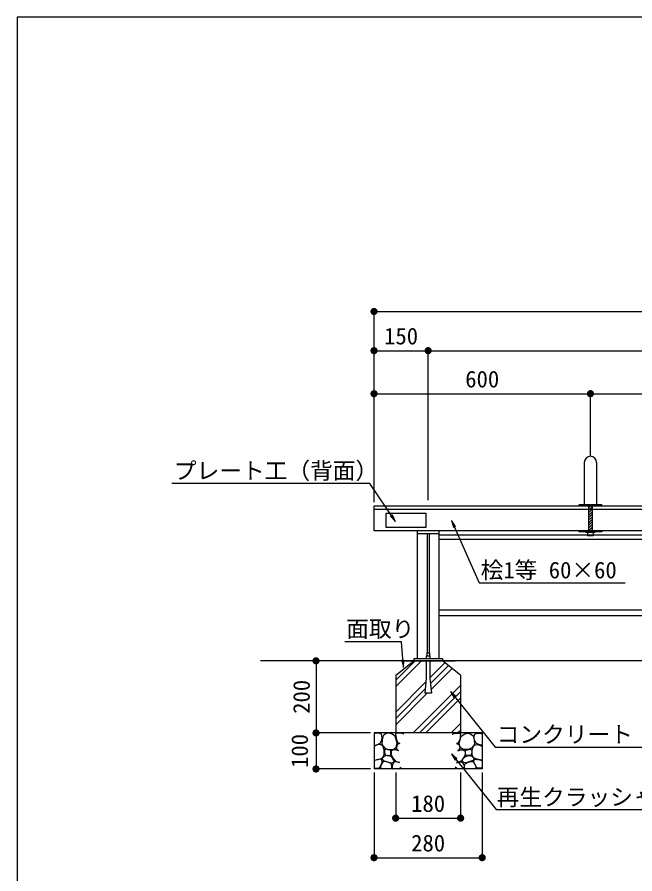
# Model space of a CAD drawing. Units: millimetres at full size, sheet at 1:20; some dimension numbers follow another scale. Extents: x 97 to 5574, y 2022 to 5755.
# Drawn here: x 97 to 1810, y 3270 to 5646 of the extents above; entities that cross this region are included whole.
import ezdxf
from ezdxf.enums import TextEntityAlignment as Align

# ---------------------------------------------------------------- set-up
doc = ezdxf.new("R2010")
doc.units = ezdxf.units.MM
doc.header["$LTSCALE"] = 20
doc.linetypes.add('DASHED', pattern=[7.5, 6, -1.5])
for name, color, linetype, lineweight in [('0_2', 7, 'Continuous', 25), ('_0-0_', 7, 'Continuous', 25), ('ハッチ', 4, 'Continuous', 25), ('寸法', 3, 'Continuous', 25), ('本体', 7, 'Continuous', 25)]:
    doc.layers.add(name, color=color, linetype=linetype, lineweight=lineweight)
doc.styles.add('ＭＳ ゴシック', font='')
doc.styles.get('ＭＳ ゴシック').set_extended_font_data('MS Gothic')

# ---------------------------------------------------------------- blocks, each defined once
blk = doc.blocks.new('filled_dot')
at = {"color": 0, "linetype": 'Continuous', "lineweight": -2, "const_width": 1.25}
blk.add_lwpolyline([(-0.625, 0, 1), (0.625, 0, 1)], format="xyb", close=True, dxfattribs=at)

msp = doc.modelspace()

# ---------------------------------------------------------------- hatches: boundary and pattern name
at = {"layer": '寸法'}
for points in [[(1146.41, 4246.83), (1132.62, 4261.66), (1137.87, 4265.2)], [(1301.88, 4249.94), (1312.88, 4232.94), (1307.09, 4230.37)], [(1168.44, 3842.73), (1163.79, 3862.44), (1170.1, 3862.91)], [(1298.81, 3776.26), (1313.77, 3762.61), (1308.82, 3758.66)], [(1301.67, 3603.45), (1316.63, 3589.8), (1311.68, 3585.84)]]:
    msp.add_hatch(color=256, dxfattribs=at).paths.add_polyline_path(points)

# ---------------------------------------------------------------- linework, layer by layer
at = {"layer": '0_2'}
for p, q in [((1087.05, 4829.4), (2887.05, 4829.4)), ((1087.05, 4300.96), (1087.05, 4829.4)), ((1087.05, 4720.78), (1237.05, 4720.78)), ((1087.05, 4300.96), (1087.05, 4720.78)), ((1237.05, 4306.25), (1237.05, 4720.78)), ((1237.05, 4720.78), (2737.09, 4720.78)), ((1237.05, 4306.25), (1237.05, 4720.78)), ((1087.05, 4220.96), (1087.05, 4290.96)), ((1207.05, 4220.96), (1207.05, 3866.96)), ((1267.05, 4220.96), (1267.05, 3866.96)), ((926.18, 3860.96), (926.18, 3660.96)), ((1152.05, 3860.96), (926.18, 3860.96)), ((1077.05, 3660.96), (926.18, 3660.96)), ((926.18, 3660.96), (926.18, 3560.96)), ((1077.05, 3660.96), (926.18, 3660.96)), ((1077.05, 3560.96), (926.18, 3560.96)), ((1087.05, 3550.96), (1087.05, 3315.11)), ((1147.05, 3550.96), (1147.05, 3424.72)), ((1327.05, 3550.96), (1327.05, 3424.72)), ((1387.05, 3550.96), (1387.05, 3315.11)), ((1147.05, 3424.72), (1327.05, 3424.72)), ((1087.05, 3315.11), (1387.05, 3315.11))]:
    msp.add_line(p, q, dxfattribs=at)
at = {"layer": '0_2', "color": 4}
for p, q in [((1267.05, 4212.96), (1207.05, 4212.96)), ((1233.05, 3882.96), (1233.05, 3874.96)), ((1233.05, 3882.96), (1241.05, 3882.96)), ((1241.05, 3882.96), (1241.05, 3874.96))]:
    msp.add_line(p, q, dxfattribs=at)
at = {"layer": '_0-0_'}
for p, q in [((1670.05, 4410.96), (1670.05, 4292.96)), ((1704.05, 4410.29), (1704.05, 4292.96)), ((1655.05, 4292.46), (1655.05, 4290.96)), ((1718.55, 4292.96), (1655.55, 4292.96)), ((1670.05, 4290.97), (1670.05, 4290.96)), ((1682.05, 4285.31), (1687.7, 4290.96)), ((1682.05, 4290.96), (1682.05, 4220.96)), ((1692.05, 4290.96), (1692.05, 4220.96)), ((1719.05, 4292.46), (1719.05, 4290.96)), ((1655.05, 4220.96), (1655.05, 4218.96)), ((1719.05, 4218.96), (1655.05, 4218.96)), ((1674.55, 4218.96), (1674.55, 4216.96)), ((1699.55, 4216.96), (1674.55, 4216.96)), ((1679.05, 4216.96), (1679.05, 4206.96)), ((1695.05, 4206.96), (1679.05, 4206.96)), ((1695.05, 4216.96), (1695.05, 4206.96)), ((1699.55, 4218.96), (1699.55, 4216.96)), ((1719.05, 4220.96), (1719.05, 4218.96))]:
    msp.add_line(p, q, dxfattribs=at)
at = {"layer": '_0-0_', "color": 1, "linetype": 'DASHED'}
for p, q in [((1663.55, 4292.46), (1663.55, 4290.96)), ((1710.55, 4292.46), (1710.55, 4290.96))]:
    msp.add_line(p, q, dxfattribs=at)
at = {"layer": '_0-0_', "color": 6}
msp.add_lwpolyline([(5573.63, 5645.5), (97.37, 5645.5), (97.37, 2021.87), (5573.63, 2021.87)], close=True, dxfattribs=at)
at = {"layer": '_0-0_'}
for centre, radius, start, end in [((1687.05, 4410.96), 17, 0, 180), ((1655.55, 4292.46), 0.5, 90, 180), ((1718.55, 4292.46), 0.5, 360, 90)]:
    msp.add_arc(centre, radius, start, end, dxfattribs=at)
at = {"layer": 'ハッチ'}
for p, q in [((1682.05, 4285.31), (1687.7, 4290.96)), ((1682.05, 4278.23), (1692.05, 4288.23)), ((1682.05, 4271.16), (1692.05, 4281.16)), ((1682.05, 4271.16), (1692.05, 4281.16)), ((1682.05, 4264.09), (1692.05, 4274.09)), ((1682.05, 4257.02), (1692.05, 4267.02)), ((1682.05, 4257.02), (1692.05, 4267.02)), ((1682.05, 4249.95), (1692.05, 4259.95)), ((1682.05, 4242.88), (1692.05, 4252.88)), ((1682.05, 4242.88), (1692.05, 4252.88)), ((1682.05, 4235.81), (1692.05, 4245.81)), ((1682.05, 4228.74), (1692.05, 4238.74)), ((1682.05, 4228.74), (1692.05, 4238.74)), ((1682.05, 4221.67), (1692.05, 4231.67)), ((1688.41, 4220.96), (1692.05, 4224.6)), ((1688.41, 4220.96), (1692.05, 4224.6)), ((1147.05, 3807.28), (1200.73, 3860.96)), ((1147.05, 3789.6), (1218.41, 3860.96)), ((1242.05, 3813.89), (1283.76, 3855.59)), ((1243.54, 3797.69), (1293.58, 3847.74)), ((1245.11, 3781.59), (1303.4, 3839.88)), ((1147.05, 3718.89), (1231.08, 3802.92)), ((1147.05, 3701.21), (1229.16, 3783.32)), ((1195.19, 3660.96), (1327.05, 3792.82)), ((1147.05, 3683.53), (1234.48, 3770.96)), ((1212.86, 3660.96), (1327.05, 3775.14)), ((1230.54, 3660.96), (1327.05, 3757.47)), ((1301.25, 3660.96), (1327.05, 3686.76)), ((1318.93, 3660.96), (1327.05, 3669.08)), ((1154.62, 3611.42), (1152.37, 3612.66)), ((1319.49, 3611.42), (1321.74, 3612.66))]:
    msp.add_line(p, q, dxfattribs=at)
for points in [[(1108.25, 3640.74), (1109.65, 3646.92), (1109.09, 3651.97), (1107.69, 3657.59), (1103.47, 3659.28), (1096.73, 3660.12), (1091.11, 3659.84), (1087.47, 3658.43)], [(1170.01, 3657.14), (1169.22, 3657.75), (1162.91, 3660.02), (1155.85, 3660.02), (1149.54, 3660.02), (1147.02, 3657.5), (1147.78, 3652.2), (1148.28, 3645.15), (1151.56, 3636.07), (1153.33, 3633.05), (1158.34, 3631.91)], [(1304.1, 3657.14), (1304.89, 3657.75), (1311.19, 3660.02), (1318.26, 3660.02), (1324.56, 3660.02), (1327.08, 3657.5), (1326.33, 3652.2), (1325.82, 3645.15), (1322.54, 3636.07), (1320.78, 3633.05), (1315.77, 3631.91)], [(1365.86, 3640.74), (1364.45, 3646.92), (1365.01, 3651.97), (1366.42, 3657.59), (1370.63, 3659.28), (1377.38, 3660.12), (1383, 3659.84), (1386.63, 3658.43)], [(1087.47, 3627.3), (1088.86, 3626.98), (1096.73, 3628.95), (1104.31, 3632.6), (1108.25, 3640.74)], [(1386.63, 3627.3), (1385.24, 3626.98), (1377.38, 3628.95), (1369.79, 3632.6), (1365.86, 3640.74)], [(1114.15, 3616.87), (1111.06, 3624.74), (1106.28, 3628.39), (1101.5, 3628.95), (1093.92, 3626.98), (1087.47, 3623.69)], [(1087.47, 3585.29), (1098.76, 3587.3), (1109.65, 3591.04), (1114.15, 3596.09), (1115.25, 3603.53), (1114.71, 3614.06), (1114.15, 3616.87)], [(1152.37, 3612.66), (1147.31, 3614.06), (1143.37, 3614.35), (1139.72, 3614.06), (1134.38, 3610.41), (1134.38, 3600.3), (1139.72, 3589.91), (1146.76, 3583.03), (1152.97, 3580.34), (1157.45, 3580.52)], [(1158.17, 3631.36), (1157.11, 3631.28), (1155.09, 3630.53), (1151.06, 3628), (1149.54, 3621.7), (1149.79, 3616.66), (1152.82, 3613.13), (1154.67, 3612.1)], [(1315.93, 3631.36), (1316.99, 3631.28), (1319.01, 3630.53), (1323.05, 3628), (1324.56, 3621.7), (1324.31, 3616.66), (1321.28, 3613.13), (1319.44, 3612.1)], [(1321.74, 3612.66), (1326.8, 3614.06), (1330.73, 3614.35), (1334.38, 3614.06), (1339.72, 3610.41), (1339.72, 3600.3), (1334.38, 3589.91), (1327.34, 3583.03), (1321.13, 3580.34), (1316.66, 3580.52)], [(1386.63, 3585.29), (1375.34, 3587.3), (1364.45, 3591.04), (1359.95, 3596.09), (1358.86, 3603.53), (1359.39, 3614.06), (1359.95, 3616.87)], [(1359.95, 3616.87), (1363.05, 3624.74), (1367.82, 3628.39), (1372.6, 3628.95), (1380.19, 3626.98), (1386.63, 3623.69)], [(1103.11, 3565.25), (1106.04, 3571.75), (1108.48, 3576.8), (1109.94, 3580.38), (1109.94, 3584.28), (1107.99, 3586.88), (1105.06, 3588.02), (1099.85, 3587.54), (1093.83, 3586.07), (1089.43, 3584.44), (1087.47, 3582.84)], [(1371, 3565.25), (1368.07, 3571.75), (1365.62, 3576.8), (1364.16, 3580.38), (1364.16, 3584.28), (1366.11, 3586.88), (1369.04, 3588.02), (1374.25, 3587.54), (1380.28, 3586.07), (1384.67, 3584.44), (1386.63, 3582.84)], [(1087.47, 3563.66), (1090.9, 3562.81), (1096.6, 3563.3), (1101.15, 3564.27), (1103.11, 3565.25)], [(1134.25, 3560.96), (1135.34, 3562.16), (1136.48, 3568.01), (1135.67, 3574.36), (1130.94, 3578.1), (1121.99, 3580.54), (1116.94, 3582.17), (1113.53, 3582.17), (1111.08, 3580.05), (1107.67, 3573.22), (1105.06, 3568.18), (1106.04, 3562.16), (1107.43, 3560.96)], [(1158.13, 3578.04), (1155.49, 3579), (1147.1, 3580.68), (1141.39, 3579.34), (1138.03, 3572.96), (1137.36, 3566.93), (1137.7, 3561.73), (1138.53, 3560.96)], [(1155.3, 3560.96), (1155.49, 3561.05), (1158.85, 3563.07), (1162.04, 3565.58), (1162.35, 3566.29)], [(1318.8, 3560.96), (1318.61, 3561.05), (1315.26, 3563.07), (1312.07, 3565.58), (1311.75, 3566.29)], [(1315.98, 3578.04), (1318.61, 3579), (1327.01, 3580.68), (1332.71, 3579.34), (1336.07, 3572.96), (1336.74, 3566.93), (1336.41, 3561.73), (1335.57, 3560.96)], [(1339.86, 3560.96), (1338.76, 3562.16), (1337.62, 3568.01), (1338.44, 3574.36), (1343.16, 3578.1), (1352.11, 3580.54), (1357.16, 3582.17), (1360.58, 3582.17), (1363.02, 3580.05), (1366.44, 3573.22), (1369.04, 3568.18), (1368.07, 3562.16), (1366.68, 3560.96)], [(1386.63, 3563.66), (1383.21, 3562.81), (1377.51, 3563.3), (1372.95, 3564.27), (1371, 3565.25)]]:
    msp.add_lwpolyline(points, dxfattribs=at)
for points in [[(1127.41, 3659.99), (1119.23, 3658.55), (1112.01, 3652.78), (1109.6, 3642.2), (1108.64, 3629.21), (1115.86, 3620.07), (1125.48, 3615.26), (1140.88, 3614.78), (1148.1, 3621.03), (1151.47, 3632.58), (1145.69, 3651.81), (1135.59, 3658.55)], [(1346.7, 3659.99), (1354.88, 3658.55), (1362.1, 3652.78), (1364.5, 3642.2), (1365.47, 3629.21), (1358.25, 3620.07), (1348.62, 3615.26), (1333.22, 3614.78), (1326, 3621.03), (1322.64, 3632.58), (1328.41, 3651.81), (1338.52, 3658.55)], [(1133.67, 3602.86), (1133.67, 3606.91), (1133.33, 3610.97), (1131.14, 3613.5), (1124.54, 3615.02), (1120.82, 3615.87), (1118.63, 3615.36), (1116.43, 3613.67), (1116.09, 3608.6), (1116.6, 3602.18), (1118.42, 3599.12), (1122.11, 3598.51), (1127.19, 3598.2), (1131.65, 3599.12), (1133.84, 3601)], [(1340.43, 3602.86), (1340.43, 3606.91), (1340.77, 3610.97), (1342.97, 3613.5), (1349.56, 3615.02), (1353.28, 3615.87), (1355.48, 3615.36), (1357.67, 3613.67), (1358.01, 3608.6), (1357.51, 3602.18), (1355.68, 3599.12), (1351.99, 3598.51), (1346.91, 3598.2), (1342.45, 3599.12), (1340.26, 3601)], [(1142.4, 3581.69), (1142.23, 3585.54), (1140.55, 3588.23), (1137.19, 3592.76), (1131.65, 3596.2), (1124.42, 3598.05), (1119.5, 3597.43), (1116.11, 3596.2), (1113.5, 3593.89), (1109.96, 3590.82), (1110.27, 3587.59), (1113.5, 3584.36), (1118.27, 3582.36), (1121.5, 3581.59), (1131.82, 3578.5), (1138.87, 3579)], [(1331.71, 3581.69), (1331.87, 3585.54), (1333.55, 3588.23), (1336.91, 3592.76), (1342.45, 3596.2), (1349.68, 3598.05), (1354.61, 3597.43), (1357.99, 3596.2), (1360.61, 3593.89), (1364.14, 3590.82), (1363.84, 3587.59), (1360.61, 3584.36), (1355.84, 3582.36), (1352.61, 3581.59), (1342.28, 3578.5), (1335.23, 3579)]]:
    msp.add_lwpolyline(points, close=True, dxfattribs=at)
at = {"layer": '寸法'}
for p, q in [((1087.05, 4601.52), (1687.05, 4601.52)), ((1087.05, 4300.96), (1087.05, 4601.52)), ((1687.05, 4427.96), (1687.05, 4601.52)), ((1687.05, 4601.52), (2287.05, 4601.52)), ((1687.05, 4427.96), (1687.05, 4601.52))]:
    msp.add_line(p, q, dxfattribs=at)
for points in [[(1146.41, 4246.83), (1075.61, 4352.05), (526, 4352.05)], [(1301.88, 4249.94), (1378.36, 4077.41), (1783.57, 4077.41)], [(1168.44, 3842.73), (1163.16, 3913.25), (1006.37, 3913.25)], [(1298.81, 3776.26), (1422.56, 3621.34), (2143.16, 3621.34)], [(1301.67, 3603.45), (1425.43, 3448.53), (2514.58, 3448.53)]]:
    msp.add_lwpolyline(points, dxfattribs=at)
at = {"layer": '寸法', "lineweight": 13}
for points in [[(1146.41, 4246.83), (1132.62, 4261.66), (1137.87, 4265.2)], [(1301.88, 4249.94), (1312.88, 4232.94), (1307.09, 4230.37)], [(1168.44, 3842.73), (1163.79, 3862.44), (1170.1, 3862.91)], [(1298.81, 3776.26), (1313.77, 3762.61), (1308.82, 3758.66)], [(1301.67, 3603.45), (1316.63, 3589.8), (1311.68, 3585.84)]]:
    msp.add_lwpolyline(points, close=True, dxfattribs=at)
at = {"layer": '本体'}
for p, q in [((1087.05, 4290.96), (2887.05, 4290.96)), ((1687.05, 4288.82), (1689.19, 4290.96)), ((2887.05, 4220.96), (1087.05, 4220.96)), ((1957.05, 4208.96), (1267.05, 4208.96)), ((1957.05, 4196.96), (1267.05, 4196.96)), ((1957.05, 4000.96), (1267.05, 4000.96)), ((1957.05, 3985.96), (1267.05, 3985.96)), ((3035.82, 3860.96), (772.59, 3860.96)), ((1147.05, 3820.96), (1197.05, 3860.96)), ((1162.05, 3860.96), (1312.05, 3860.96)), ((1197.05, 3866.96), (1277.05, 3866.96)), ((1197.05, 3866.96), (1197.05, 3860.96)), ((1232.05, 3860.96), (1232.05, 3812.85)), ((1242.05, 3860.96), (1242.05, 3812.85)), ((1277.05, 3866.96), (1277.05, 3860.96)), ((1327.05, 3820.96), (1277.05, 3860.96)), ((1147.05, 3820.96), (1147.05, 3660.96)), ((1232.05, 3812.85), (1227.95, 3770.96)), ((1242.05, 3812.85), (1246.15, 3770.96)), ((1327.05, 3820.96), (1327.05, 3660.96)), ((1246.15, 3770.96), (1227.95, 3770.96)), ((1387.05, 3660.96), (1087.05, 3660.96)), ((1087.05, 3660.96), (1087.05, 3560.96)), ((1387.05, 3660.96), (1387.05, 3560.96)), ((1387.05, 3560.96), (1087.05, 3560.96))]:
    msp.add_line(p, q, dxfattribs=at)
at = {"layer": '本体', "color": 4}
for p, q in [((1087.05, 4280.96), (2887.05, 4280.96)), ((1120.6, 4270.29), (1230.6, 4270.29)), ((1120.6, 4230.29), (1120.6, 4270.29)), ((1230.6, 4270.29), (1230.6, 4230.29)), ((1230.6, 4230.29), (1120.6, 4230.29)), ((1234.05, 4212.96), (1234.05, 3882.96)), ((1240.05, 4212.96), (1240.05, 3882.96)), ((1232.05, 3874.96), (1242.05, 3874.96)), ((1232.05, 3874.96), (1232.05, 3866.96)), ((1242.05, 3874.96), (1242.05, 3866.96))]:
    msp.add_line(p, q, dxfattribs=at)

# ---------------------------------------------------------------- block references
at = {"layer": '0_2', "xscale": 8, "yscale": 8}
for p in [(1087.05, 4829.4), (1087.05, 4720.78), (1237.05, 4720.78), (1147.05, 3424.72), (1087.05, 3315.11)]:
    msp.add_blockref('filled_dot', p, dxfattribs=at)
for p, rotation in [((1237.05, 4720.78), 180), ((926.18, 3860.96), 270), ((926.18, 3660.96), 90), ((926.18, 3660.96), 270), ((926.18, 3560.96), 90), ((1327.05, 3424.72), 180), ((1387.05, 3315.11), 180)]:
    msp.add_blockref('filled_dot', p, dxfattribs=dict(at, rotation=rotation))
at = {"layer": '寸法', "xscale": 8, "yscale": 8}
for p in [(1087.05, 4601.52), (1687.05, 4601.52)]:
    msp.add_blockref('filled_dot', p, dxfattribs=at)
at = {"layer": '寸法', "xscale": 8, "yscale": 8, "rotation": 180}
msp.add_blockref('filled_dot', (1687.05, 4601.52), dxfattribs=at)

# ---------------------------------------------------------------- texts
at = {"layer": '0_2', "style": 'ＭＳ ゴシック'}
for s, p in [('150', (1162.05, 4724.28)), ('180', (1237.05, 3428.22)), ('280', (1237.05, 3318.61))]:
    msp.add_text(s, height=46.19, dxfattribs=at).set_placement(p, align=Align.BOTTOM_CENTER)
for s, p in [('200', (922.68, 3760.96)), ('100', (917.68, 3610.96))]:
    msp.add_text(s, height=46.19, rotation=90, dxfattribs=at).set_placement(p, align=Align.BOTTOM_CENTER)
at = {"layer": '寸法', "style": 'ＭＳ ゴシック'}
msp.add_text('600', height=46.19, dxfattribs=at).set_placement((1387.05, 4605.02), align=Align.BOTTOM_CENTER)
for s, p in [('プレート工（背面）', (531.68, 4351.12)), ('桧1等 60×60', (1382.65, 4075.6)), ('面取り', (1009.8, 3912.62)), ('コンクリート（18-8-25）', (1426.97, 3620.1)), ('再生クラッシャーラン（RC-40）基礎', (1426.97, 3446.14))]:
    msp.add_text(s, height=46.19, dxfattribs=at).set_placement(p, align=Align.BOTTOM_LEFT)

doc.saveas('drawing.dxf')
